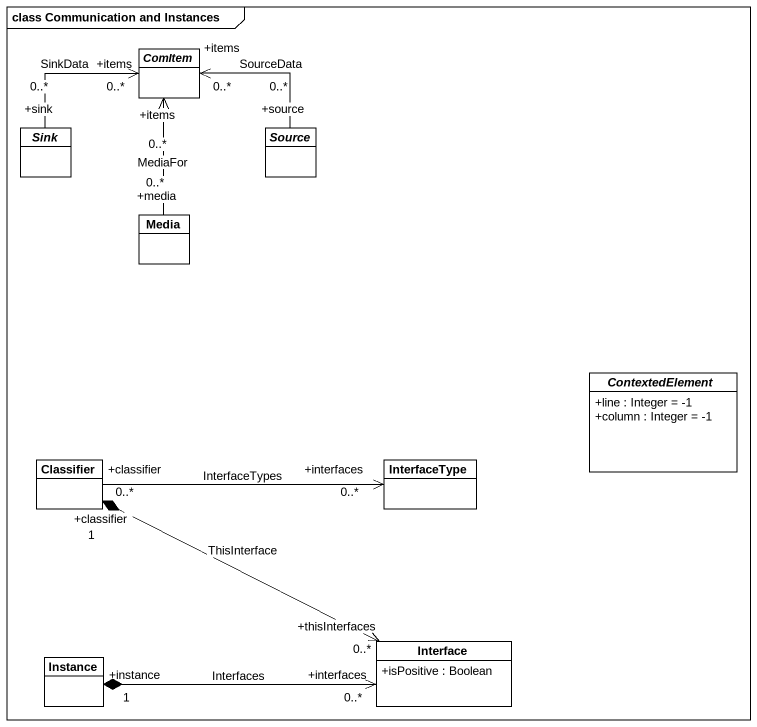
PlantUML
@startuml
mainframe class Communication and Instances
hide circle
hide empty members
skinparam classAttributeIconSize 0
abstract class ComItem
abstract class Sink
abstract class Source
class Media
abstract class ContextedElement {
  +line : Integer = -1
  +column : Integer = -1
}
class Classifier
class InterfaceType
class Instance
class "Interface" as Interface_ {
  +isPositive : Boolean
}
Sink "+sink\n0..*" -up-> "+items\n0..*" ComItem : SinkData
Source "+source\n0..*" -up-> "+items\n0..*" ComItem : SourceData
Media "+media\n0..*" -up-> "+items\n0..*" ComItem : MediaFor
Classifier "+classifier\n0..*" -right-> "+interfaces\n0..*" InterfaceType : InterfaceTypes
Classifier "+classifier\n1" *-right-> "+thisInterfaces\n0..*" Interface_ : ThisInterface
Instance "+instance\n1" *-right-> "+interfaces\n0..*" Interface_ : Interfaces
@enduml
